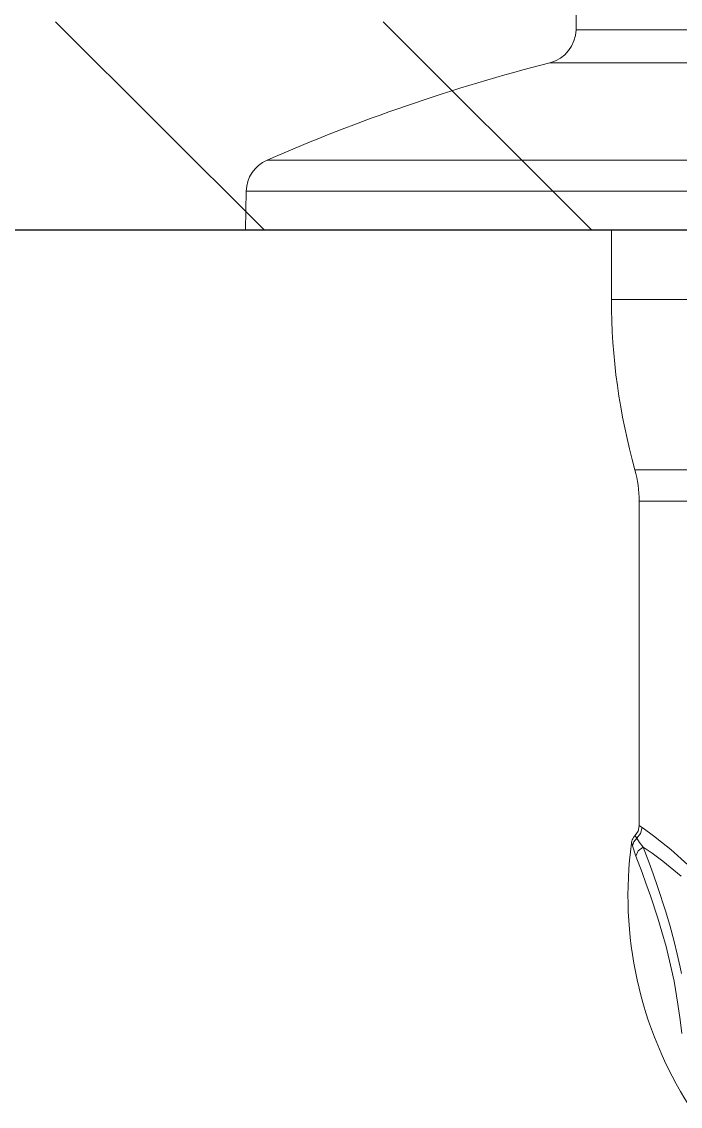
# Model space of a CAD drawing. Header units: millimetres. Extents: x 1573 to 2177, y 1587 to 1932.
# Drawn here: x 1903.7029 to 1903.7456, y 1896.4425 to 1896.5128 of the extents above; entities that cross this region are included whole.
import ezdxf

# ---------------------------------------------------------------- set-up
doc = ezdxf.new("R2010")
doc.units = ezdxf.units.MM
doc.header["$LTSCALE"] = 0.03
doc.layers.add('-HIDRO', color=8, linetype='Continuous')
doc.layers.add('TigreCad', color=2, linetype='Continuous', lineweight=13)

# ---------------------------------------------------------------- blocks, each defined once
blk = doc.blocks.new('27952097s')
at = {"layer": 'TigreCad', "linetype": 'Continuous'}
for p, q in [((-18.508, 51.337), (-18.73, 38.652)), ((-18.73, 38.652), (-18.627, 38.652)), ((-18.627, 38.652), (-18.321, 38.652)), ((-18.321, 38.652), (-17.813, 38.652)), ((-17.813, 38.652), (-17.111, 38.652)), ((-17.111, 38.652), (-16.221, 38.652)), ((-16.221, 38.652), (-15.153, 38.652)), ((-15.153, 38.652), (-13.919, 38.652)), ((-19.755, 37.225), (-19.857, 37.225)), ((-19.451, 37.225), (-19.755, 37.225)), ((-18.947, 37.225), (-19.451, 37.225)), ((-18.248, 37.225), (-18.947, 37.225)), ((-17.362, 37.225), (-18.248, 37.225)), ((-16.298, 37.225), (-17.362, 37.225)), ((-15.067, 37.225), (-16.298, 37.225)), ((-13.681, 37.225), (-15.067, 37.225)), ((-32.072, 33.018), (-31.968, 33.018)), ((-31.968, 33.018), (-31.657, 33.018)), ((-31.657, 33.018), (-31.14, 33.018)), ((-31.14, 33.018), (-30.422, 33.018)), ((-30.422, 33.018), (-29.506, 33.018)), ((-29.506, 33.018), (-28.399, 33.018)), ((-28.399, 33.018), (-27.107, 33.018)), ((-27.107, 33.018), (-25.64, 33.018)), ((-25.64, 33.018), (-24.007, 33.018)), ((-24.007, 33.018), (-22.217, 33.018)), ((-22.217, 33.018), (-20.284, 33.018)), ((-20.284, 33.018), (-18.219, 33.018)), ((-18.219, 33.018), (-16.036, 33.018)), ((-16.036, 33.018), (-13.749, 33.018)), ((-32.971, 31.67), (-33, 30)), ((-32.869, 31.67), (-32.971, 31.67)), ((-32.565, 31.67), (-32.869, 31.67)), ((-32.06, 31.67), (-32.565, 31.67)), ((-31.357, 31.67), (-32.06, 31.67)), ((-30.461, 31.67), (-31.357, 31.67)), ((-29.377, 31.67), (-30.461, 31.67)), ((-28.112, 31.67), (-29.377, 31.67)), ((-26.674, 31.67), (-28.112, 31.67)), ((-25.071, 31.67), (-26.674, 31.67)), ((-23.314, 31.67), (-25.071, 31.67)), ((-21.413, 31.67), (-23.314, 31.67)), ((-19.38, 31.67), (-21.413, 31.67)), ((-17.227, 31.67), (-19.38, 31.67)), ((-14.968, 31.67), (-17.227, 31.67)), ((-12.617, 31.67), (-14.968, 31.67)), ((-32.898, 30), (-33, 30)), ((-32.594, 30), (-32.898, 30)), ((-32.088, 30), (-32.594, 30)), ((-31.385, 30), (-32.088, 30)), ((-30.488, 30), (-31.385, 30)), ((-29.403, 30), (-30.488, 30)), ((-28.137, 30), (-29.403, 30)), ((-26.698, 30), (-28.137, 30)), ((-25.093, 30), (-26.698, 30)), ((-23.335, 30), (-25.093, 30)), ((-21.432, 30), (-23.335, 30)), ((-19.397, 30), (-21.432, 30)), ((-17.242, 30), (-19.397, 30)), ((-14.982, 30), (-17.242, 30)), ((-17.2, 30), (-17.2, 27)), ((-12.629, 30), (-14.982, 30)), ((-17.2, 27), (-17.092, 27)), ((-17.092, 27), (-16.769, 27)), ((-16.769, 27), (-16.235, 27)), ((-16.235, 27), (-15.497, 27)), ((-15.497, 27), (-14.564, 27)), ((-14.564, 27), (-13.448, 27)), ((-16.186, 19.633), (-16.084, 19.633)), ((-16.084, 19.633), (-15.78, 19.633)), ((-15.78, 19.633), (-15.278, 19.633)), ((-15.278, 19.633), (-14.583, 19.633)), ((-14.583, 19.633), (-13.705, 19.633)), ((-15.892, 18.282), (-16, 18.282)), ((-16, 18.282), (-16, 4.245)), ((-15.569, 18.282), (-15.892, 18.282)), ((-15.035, 18.282), (-15.569, 18.282)), ((-14.298, 18.282), (-15.035, 18.282)), ((-13.368, 18.282), (-14.298, 18.282)), ((-16.049, 4.015), (-16, 4.247)), ((-15.987, 4.245), (-15.986, 4.244)), ((-15.986, 4.244), (-15.881, 4.173)), ((-16.209, 3.795), (-16.25, 3.746)), ((-16.196, 3.806), (-16.209, 3.795)), ((-16.183, 3.815), (-16.196, 3.806)), ((-16.185, 3.82), (-16.049, 4.015)), ((-16.178, 3.809), (-16.108, 3.707)), ((-16.176, 3.806), (-16.178, 3.809)), ((-16.108, 3.707), (-15.942, 3.915)), ((-15.942, 3.915), (-15.881, 4.173)), ((-15.881, 4.173), (-15.838, 4.142)), ((-15.838, 4.142), (-15.384, 3.809)), ((-15.384, 3.809), (-15.045, 3.546)), ((-16.332, 3.544), (-16.337, 3.501)), ((-16.322, 3.587), (-16.332, 3.544)), ((-16.328, 3.5), (-16.332, 3.514)), ((-16.297, 3.381), (-16.328, 3.5)), ((-16.305, 3.639), (-16.322, 3.587)), ((-16.283, 3.689), (-16.305, 3.639)), ((-16.297, 3.381), (-16.235, 3.562)), ((-16.147, 2.929), (-16.297, 3.381)), ((-16.25, 3.746), (-16.283, 3.689)), ((-16.235, 3.562), (-16.108, 3.707)), ((-16.108, 3.707), (-15.984, 3.53)), ((-16.044, 3.17), (-15.83, 3.329)), ((-15.984, 3.53), (-15.83, 3.329)), ((-15.83, 3.329), (-15.572, 2.647)), ((-15.449, 3.062), (-15.83, 3.329)), ((-15.045, 3.546), (-14.641, 3.218)), ((-16.147, 2.929), (-16.044, 3.17)), ((-15.881, 2.229), (-16.147, 2.929)), ((-14.986, 2.721), (-15.449, 3.062)), ((-14.641, 3.218), (-13.897, 2.555)), ((-15.572, 2.647), (-15.398, 2.169)), ((-14.185, 2.074), (-14.986, 2.721)), ((-15.712, 1.768), (-15.881, 2.229)), ((-15.398, 2.169), (-15.195, 1.586)), ((-15.519, 1.222), (-15.712, 1.768)), ((-15.195, 1.586), (-14.868, 0.573)), ((-15.2, 0.254), (-15.519, 1.222)), ((-14.868, 0.573), (-14.686, -0.046)), ((-15.021, -0.335), (-15.2, 0.254)), ((-14.844, -0.971), (-15.021, -0.335)), ((-14.686, -0.046), (-14.496, -0.753)), ((-14.496, -0.753), (-14.362, -1.299)), ((-14.605, -1.963), (-14.844, -0.971)), ((-14.362, -1.299), (-14.235, -1.867)), ((-14.235, -1.867), (-14.181, -2.13)), ((-14.5, -2.47), (-14.605, -1.963)), ((-14.33, -3.458), (-14.5, -2.47)), ((-14.233, -4.137), (-14.33, -3.458)), ((-14.157, -4.734), (-14.233, -4.137))]:
    blk.add_line(p, q, dxfattribs=at)
for centre, radius, start, end in [((-20.23, 38.678), 1.5, 284.372, 359), ((0, -40.272), 80, 104.37202, 113.6348), ((-31.471, 31.644), 1.5, 113.6348, 179), ((10.067, 27), 27.267, 180, 195.675), ((-21, 18.282), 5, 0, 15.675), ((0.512, 1.248), 17, 172.3857, 212.4529)]:
    blk.add_arc(centre, radius, start, end, dxfattribs=at)

msp = doc.modelspace()

# ---------------------------------------------------------------- linework, layer by layer
at = {"layer": '-HIDRO'}
for p, q in [((1903.718629, 1896.499297), (1903.705129, 1896.512797)), ((1903.739842, 1896.499297), (1903.726342, 1896.512797)), ((1902.945389, 1896.499297), (1906.510889, 1896.499297)), ((1903.020389, 1896.499297), (1904.595389, 1896.499297))]:
    msp.add_line(p, q, dxfattribs=at)

# ---------------------------------------------------------------- block references
at = {"layer": 'TigreCad', "xscale": 0.00149994, "yscale": 0.00149994, "zscale": 0.00149994}
msp.add_blockref('27952097s', (1903.766925, 1896.454299), dxfattribs=at)

doc.saveas('drawing.dxf')
